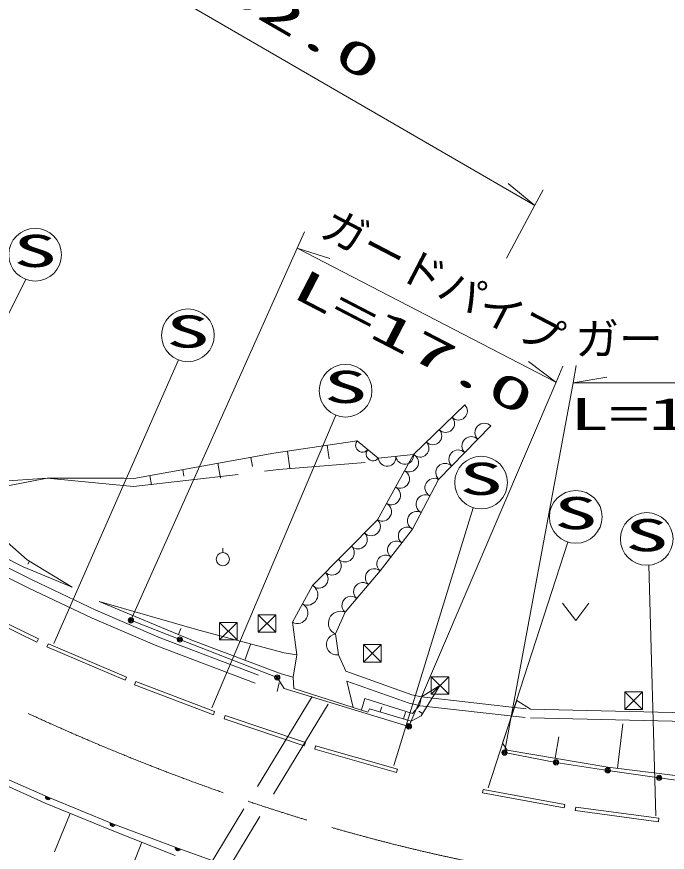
# Model space of a CAD drawing. Units: millimetres, scale not verified. Extents: x 40000 to 680000, y 20000 to 380000.
# Drawn here: x 125654 to 162721, y 272050 to 319638 of the extents above; entities that cross this region are included whole.
import ezdxf
from ezdxf.enums import TextEntityAlignment as Align

# ---------------------------------------------------------------- set-up
doc = ezdxf.new("R2010")
doc.units = ezdxf.units.MM
doc.header["$LTSCALE"] = 1000
doc.linetypes.add('CHAIN', pattern=[18.5, 12, -1.5, 3.5, -1.5])
doc.linetypes.add('DASHED', pattern=[7.5, 6, -1.5])
for name, color, linetype, lineweight in [('M-BGD', 7, 'Continuous', 13), ('M-BMK', 2, 'CHAIN', 13), ('M-BMK-ROW', 30, 'Continuous', 13), ('M-STR-HTXT', 7, 'Continuous', 13)]:
    doc.layers.add(name, color=color, linetype=linetype, lineweight=lineweight)
doc.styles.add('ＭＳ ゴシック', font='')
doc.styles.get('ＭＳ ゴシック').set_extended_font_data('MS Gothic')

msp = doc.modelspace()

# ---------------------------------------------------------------- linework, layer by layer
at = {"layer": 'M-BGD'}
for p, q in [((148267, 294709), (151189, 297526)), ((152667, 296332), (149693, 293288)), ((145049, 295477), (140305, 294777)), ((143455, 294456), (143342, 295225)), ((145049, 295477), (146256, 294487)), ((140305, 294777), (132334, 293347)), ((141222, 293911), (141078, 294891)), ((146218, 290978), (148267, 294709)), ((146256, 294487), (148267, 294709)), ((137267, 293354), (137114, 294204)), ((139085, 294016), (138991, 294541)), ((135181, 293471), (135113, 293846)), ((124644, 292822), (127396, 293352)), ((131782, 293349), (127396, 293352)), ((132334, 293347), (131782, 293349)), ((133334, 292977), (133239, 293509)), ((149693, 293288), (148202, 290461)), ((142499, 287245), (146218, 290978)), ((148202, 290461), (146364, 288077)), ((125101, 289715), (126256, 288699)), ((137401, 289365), (137401, 289115)), ((126256, 288699), (128820, 287150)), ((126283, 288461), (126381, 288624)), ((146364, 288077), (144366, 285722)), ((141363, 285151), (142499, 287245)), ((122456, 286131), (126805, 284017)), ((126893, 284197), (122543, 286311)), ((135733, 284091), (130359, 286328)), ((156753, 286245), (157503, 285245)), ((157503, 285245), (158253, 286245)), ((144366, 285722), (143816, 284482)), ((134946, 284169), (132163, 285263)), ((141622, 283304), (141363, 285151)), ((135002, 284789), (134863, 284453)), ((126805, 284017), (126893, 284197)), ((140500, 282007), (134946, 284169)), ((143816, 284482), (143981, 283291)), ((127456, 283926), (127378, 283742)), ((127378, 283742), (131829, 281846)), ((131907, 282030), (127456, 283926)), ((140718, 282215), (135733, 284091)), ((138983, 283886), (138648, 282994)), ((141403, 282029), (141622, 283304)), ((143981, 283291), (144404, 282358)), ((141403, 282029), (140718, 282215)), ((148158, 281014), (144404, 282358)), ((131829, 281846), (131907, 282030)), ((132438, 281782), (132367, 281595)), ((136930, 280066), (132438, 281782)), ((140894, 281384), (140500, 282007)), ((141440, 281372), (141403, 282029)), ((144820, 280304), (144470, 281803)), ((148020, 280533), (144470, 281803)), ((132367, 281595), (136859, 279879)), ((140617, 281700), (140487, 281214)), ((148002, 279219), (140894, 281384)), ((141440, 281372), (144820, 280304)), ((149771, 281548), (148699, 279814)), ((148714, 280895), (148158, 281014)), ((145661, 280023), (144820, 280304)), ((146452, 280329), (146366, 280042)), ((148610, 280406), (148020, 280533)), ((153333, 278273), (154148, 280689)), ((136859, 279879), (136930, 280066)), ((137540, 279838), (137476, 279648)), ((142101, 278309), (137540, 279838)), ((145756, 280226), (145661, 280023)), ((148132, 279510), (145756, 280226)), ((147808, 280030), (147691, 279643)), ((148560, 280084), (148781, 279947)), ((167136, 279927), (154935, 280198)), ((137476, 279648), (142037, 278119)), ((148699, 279814), (148132, 279510)), ((167125, 279427), (154924, 279698)), ((160188, 279369), (159875, 276833)), ((156539, 278621), (156334, 277402)), ((142037, 278119), (142101, 278309)), ((142686, 278109), (142632, 277917)), ((147343, 276786), (142686, 278109)), ((153604, 277859), (153333, 278273)), ((142632, 277917), (147288, 276593)), ((156379, 277168), (153447, 277725)), ((159331, 276900), (153604, 277859)), ((159328, 276717), (156379, 277168)), ((127276, 274840), (123569, 276513)), ((123760, 276811), (127440, 275195)), ((147288, 276593), (147343, 276786)), ((162258, 276286), (159328, 276717)), ((165186, 276178), (159331, 276900)), ((165234, 275904), (162258, 276286)), ((152222, 275634), (152185, 275438)), ((156883, 274768), (152222, 275634)), ((127440, 275195), (131122, 273673)), ((152185, 275438), (156847, 274572)), ((130999, 273324), (127276, 274840)), ((156847, 274572), (156883, 274768)), ((157502, 274620), (157475, 274421)), ((162248, 273988), (157502, 274620)), ((127811, 272067), (128704, 274259)), ((157475, 274421), (162222, 273790)), ((131122, 273673), (134835, 272287)), ((162222, 273790), (162248, 273988)), ((134683, 271874), (130999, 273324)), ((130770, 267485), (132790, 272619)), ((134835, 272287), (138555, 270955))]:
    msp.add_line(p, q, dxfattribs=at)
at = {"layer": 'M-BGD', "linetype": 'DASHED'}
for p, q in [((140587, 293842), (145512, 294250)), ((132316, 292886), (140587, 293842)), ((122625, 293030), (127396, 293352)), ((127396, 293352), (132316, 292886)), ((132316, 292886), (132316, 292886)), ((121214, 290205), (126564, 287542)), ((120996, 289755), (126346, 287092)), ((126022, 288314), (124781, 288943)), ((128820, 287150), (126022, 288314)), ((126564, 287542), (130157, 285846)), ((126346, 287092), (129952, 285390)), ((136022, 284695), (130359, 286328)), ((130157, 285846), (133820, 284265)), ((129952, 285390), (133633, 283801)), ((140887, 283414), (136022, 284695)), ((133820, 284265), (140617, 281700)), ((133633, 283801), (140487, 281214)), ((141622, 283304), (140887, 283414)), ((149771, 281548), (148714, 280895)), ((135484, 269392), (142549, 281021)), ((145489, 280806), (145291, 280165)), ((148206, 279950), (145489, 280806)), ((148714, 280895), (148610, 280406)), ((148714, 280895), (154935, 280198)), ((136388, 268954), (143531, 280711)), ((148610, 280406), (148206, 279950)), ((148659, 280398), (154879, 279701)), ((154148, 280689), (154935, 280198))]:
    msp.add_line(p, q, dxfattribs=at)
at = {"layer": 'M-BGD'}
for centre, radius in [((137401, 288740), 375), ((132163, 285263), 150), ((132163, 285263), 100), ((132163, 285263), 50), ((134946, 284169), 150), ((134946, 284169), 100), ((134946, 284169), 50), ((140500, 282007), 150), ((140500, 282007), 100), ((140500, 282007), 50), ((148002, 279219), 150), ((148002, 279219), 100), ((148002, 279219), 50), ((153447, 277725), 150), ((153447, 277725), 100), ((153447, 277725), 50), ((156379, 277168), 150), ((156379, 277168), 100), ((156379, 277168), 50), ((159328, 276717), 150), ((159328, 276717), 100), ((159328, 276717), 50), ((162258, 276286), 150), ((162258, 276286), 100), ((162258, 276286), 50)]:
    msp.add_circle(centre, radius, dxfattribs=at)
for centre, radius, start, end in [((150823, 297174), 507, 223.9558, 43.9558), ((150093, 296470), 507, 223.9558, 43.9558), ((152295, 295952), 532, 45.6741, 225.6741), ((149363, 295766), 507, 223.9558, 43.9558), ((151552, 295191), 532, 45.6741, 225.6741), ((145351, 295230), 390, 140.6428, 320.6428), ((148632, 295061), 507, 223.9558, 43.9558), ((145955, 294735), 390, 140.6428, 320.6428), ((146759, 294543), 506, 186.2945, 6.2945), ((147764, 294654), 506, 186.2945, 6.2945), ((148011, 294243), 532, 241.2249, 61.2249), ((150808, 294430), 532, 45.6741, 225.6741), ((150065, 293668), 532, 45.6741, 225.6741), ((147499, 293310), 532, 241.2249, 61.2249), ((149445, 292817), 533, 62.1788, 242.1788), ((146987, 292377), 532, 241.2249, 61.2249), ((148947, 291875), 533, 62.1788, 242.1788), ((146474, 291445), 532, 241.2249, 61.2249), ((148450, 290932), 533, 62.1788, 242.1788), ((145846, 290605), 527, 225.107, 45.107), ((147895, 290064), 502, 52.3733, 232.3733), ((145102, 289858), 527, 225.107, 45.107), ((144359, 289112), 527, 225.107, 45.107), ((147283, 289269), 502, 52.3733, 232.3733), ((146670, 288475), 502, 52.3733, 232.3733), ((143615, 288365), 527, 225.107, 45.107), ((142871, 287619), 527, 225.107, 45.107), ((146031, 287685), 515, 49.6955, 229.6955), ((142215, 286722), 596, 241.5142, 61.5142), ((145365, 286900), 515, 49.6955, 229.6955), ((144699, 286114), 515, 49.6955, 229.6955), ((141647, 285674), 596, 241.5142, 61.5142), ((144091, 285102), 678, 66.0632, 246.0632), ((143899, 283887), 601, 97.9103, 277.9103), ((127440, 275195), 150, 156.2899, 337.5371), ((127440, 275195), 100, 156.2899, 337.5371), ((127440, 275195), 50, 156.2899, 337.5371), ((131122, 273673), 150, 157.5371, 339.5334), ((131122, 273673), 100, 157.5371, 339.5334), ((131122, 273673), 50, 157.5371, 339.5334), ((134835, 272287), 150, 159.5334, 340.3047), ((134835, 272287), 100, 159.5334, 340.3047), ((134835, 272287), 50, 159.5334, 340.3047)]:
    msp.add_arc(centre, radius, start, end, dxfattribs=at)
at = {"layer": 'M-BMK'}
msp.add_open_spline([(79838, 310077), (79985, 309964), (80131, 309852), (80278, 309740), (80425, 309627), (80572, 309515), (80718, 309402), (80865, 309290), (81012, 309178), (81159, 309065), (82039, 308391), (82921, 307718), (83802, 307044), (85124, 306035), (86447, 305026), (87778, 304027), (88356, 303594), (88934, 303163), (89514, 302732), (90093, 302302), (90674, 301872), (91255, 301444), (91836, 301016), (92419, 300590), (93002, 300165), (96638, 297516), (100312, 294919), (104068, 292442), (109631, 288774), (115374, 285370), (121322, 282358), (127260, 279351), (133402, 276735), (139727, 274659), (143951, 273272), (148257, 272127), (152619, 271290), (153348, 271151), (154078, 271020), (154808, 270886), (155537, 270752), (156266, 270616), (156997, 270490), (157721, 270365), (158446, 270250), (159172, 270135)], degree=3, knots=[0, 0, 0, 0, 1, 1, 1, 2, 2, 2, 3, 3, 3, 4, 4, 4, 5, 5, 5, 6, 6, 6, 7, 7, 7, 8, 8, 8, 9, 9, 9, 10, 10, 10, 11, 11, 11, 12, 12, 12, 13, 13, 13, 14, 14, 14, 15, 15, 15, 15], dxfattribs=at)
at = {"layer": 'M-BMK-ROW'}
for p, q in [((140409, 285582), (139409, 285582)), ((139409, 285582), (139409, 284582)), ((140409, 285582), (139409, 284582)), ((139409, 285582), (140409, 284582)), ((140409, 284582), (140409, 285582)), ((138215, 285141), (137215, 285141)), ((137215, 285141), (137215, 284141)), ((138215, 285141), (137215, 284141)), ((137215, 285141), (138215, 284141)), ((138215, 284141), (138215, 285141)), ((139409, 284582), (140409, 284582)), ((137215, 284141), (138215, 284141)), ((146416, 283879), (145416, 283879)), ((145416, 283879), (145416, 282879)), ((146416, 283879), (145416, 282879)), ((145416, 283879), (146416, 282879)), ((146416, 282879), (146416, 283879)), ((145416, 282879), (146416, 282879)), ((150271, 282048), (149271, 282048)), ((149271, 282048), (149271, 281048)), ((150271, 282048), (149271, 281048)), ((149271, 282048), (150271, 281048)), ((150271, 281048), (150271, 282048)), ((149271, 281048), (150271, 281048)), ((161307, 281180), (160307, 281180)), ((160307, 281180), (160307, 280180)), ((161307, 281180), (160307, 280180)), ((160307, 281180), (161307, 280180)), ((161307, 280180), (161307, 281180)), ((160307, 280180), (161307, 280180))]:
    msp.add_line(p, q, dxfattribs=at)
at = {"layer": 'M-STR-HTXT'}
for p, q in [((155174, 308894), (113360, 333094)), ((155174, 308894), (153664, 310141)), ((155169, 308897), (155641, 309779)), ((153559, 305888), (155169, 308897)), ((141635, 306464), (142043, 307377)), ((132163, 285263), (141635, 306464)), ((141635, 306464), (143498, 305861)), ((141635, 306464), (156380, 298822)), ((126182, 304677), (118107, 288792)), ((134877, 300089), (127764, 283939)), ((156380, 298822), (154813, 299997)), ((156382, 298822), (156775, 299741)), ((157352, 298792), (157534, 299775)), ((157352, 298792), (159284, 299113)), ((148002, 279219), (156382, 298822)), ((153447, 277725), (157352, 298792)), ((157352, 298792), (170352, 298792)), ((143827, 296948), (136774, 280281)), ((151656, 291675), (147139, 276998)), ((157053, 289721), (152516, 275712)), ((161674, 288398), (162075, 274121))]:
    msp.add_line(p, q, dxfattribs=at)
for centre in [(126703, 306083), (135407, 301492), (144391, 298338), (152112, 293104), (157507, 291151), (161549, 289893)]:
    msp.add_circle(centre, 1500, dxfattribs=at)

# ---------------------------------------------------------------- texts
at = {"layer": 'M-STR-HTXT', "style": 'ＭＳ ゴシック', "width": 2}
for s, rotation, p in [('L=52.0', 329.94, (132491, 322885)), ('L=17.0', 332.605, (140958, 303250))]:
    msp.add_text(s, height=1833, rotation=rotation, dxfattribs=at).set_placement(p, align=Align.BOTTOM_LEFT)
at = {"layer": 'M-STR-HTXT', "style": 'ＭＳ ゴシック'}
msp.add_text('ガードパイプ', height=1833, rotation=332.605, dxfattribs=at).set_placement((142587, 306712), align=Align.BOTTOM_LEFT)
for s, width, p in [('S', 2, (125453, 304833)), ('S', 2, (134157, 300242)), ('S', 2, (143141, 297088)), ('L=18.0', 1.8, (157166, 295545)), ('S', 2, (150862, 291854)), ('S', 2, (156257, 289901)), ('S', 2, (160299, 288643))]:
    msp.add_text(s, height=1833, dxfattribs=dict(at, width=width)).set_placement(p, align=Align.BOTTOM_LEFT)
msp.add_text('ガードパイプ', height=1833, dxfattribs=at).set_placement((157470, 299823), align=Align.BOTTOM_LEFT)

doc.saveas('drawing.dxf')
